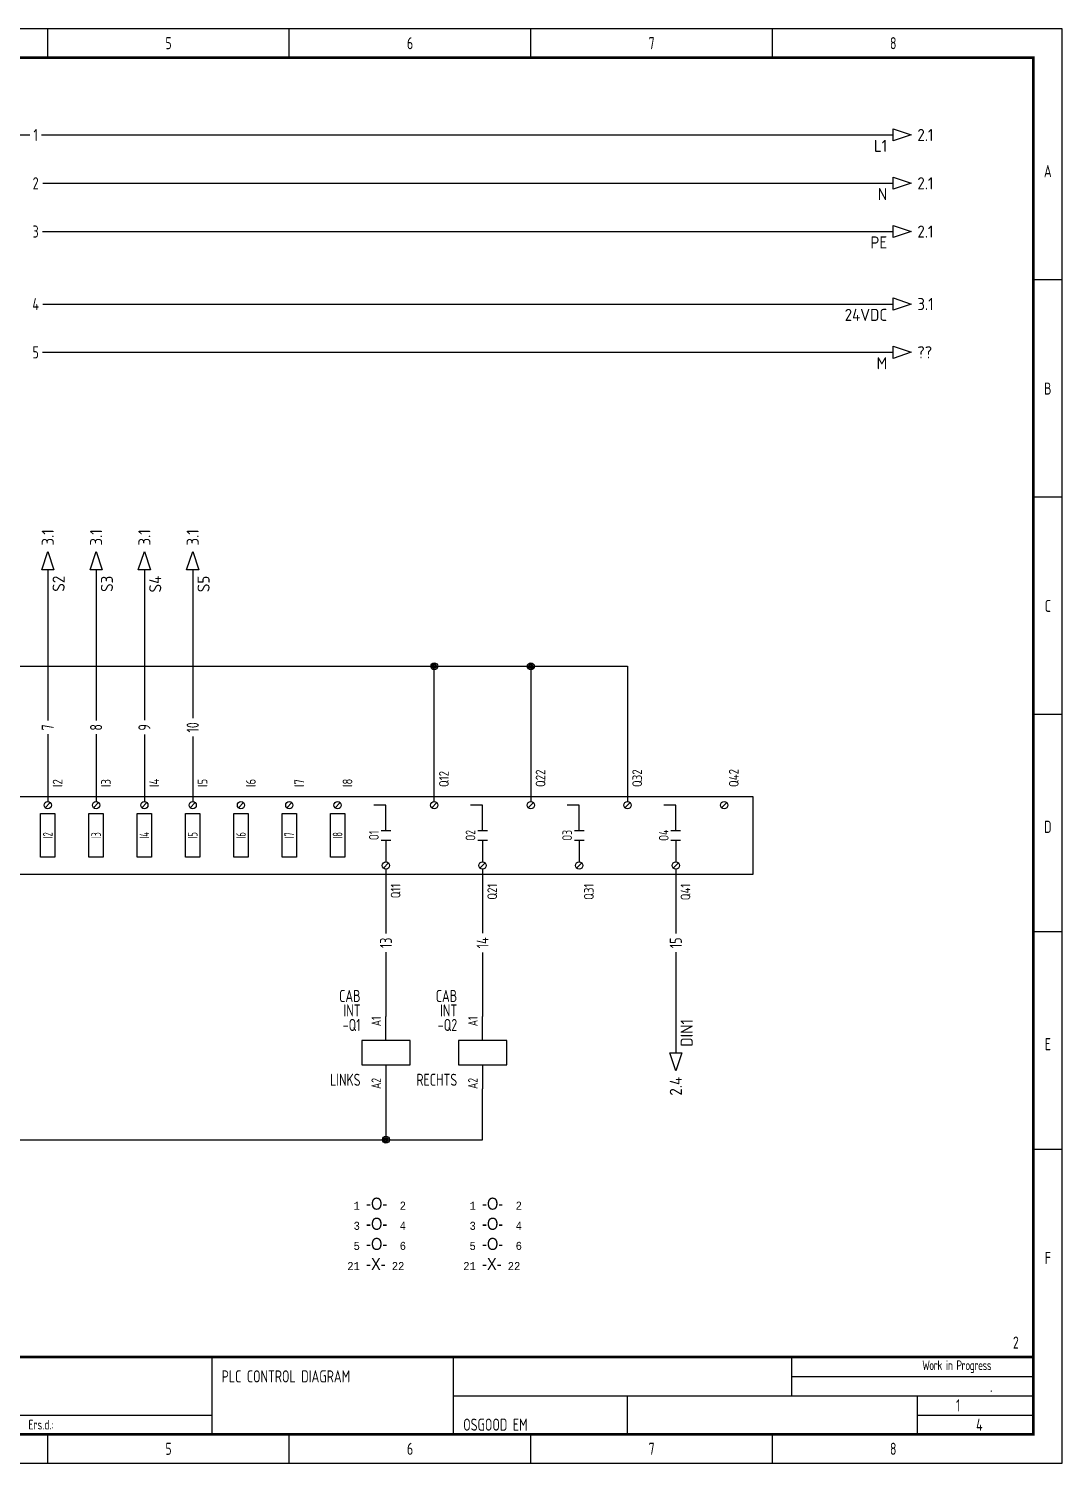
# Model space of a CAD drawing. Extents: x 0 to 420, y 0 to 297.
# Drawn here: x 206.1 to 420, y 0 to 297 of the extents above; entities that cross this region are included whole.
import ezdxf
from ezdxf.enums import TextEntityAlignment as Align

# ---------------------------------------------------------------- set-up
doc = ezdxf.new("R2010")
doc.units = 0
doc.layers.get('0').update_dxf_attribs({"linetype": 'CONTINUOUS'})
for name, color, linetype in [('BLACK_14', 8, 'CONTINUOUS'), ('BLACK_16', 8, 'CONTINUOUS'), ('BLUE_16', 5, 'CONTINUOUS'), ('DESC', 150, 'CONTINUOUS'), ('GREEN_14', 3, 'CONTINUOUS'), ('LOC', 8, 'CONTINUOUS'), ('MISC', 7, 'CONTINUOUS'), ('SYMS', 7, 'CONTINUOUS'), ('TAGS', 150, 'CONTINUOUS'), ('TERMS', 123, 'CONTINUOUS'), ('TITLEBLOCK', 253, 'CONTINUOUS'), ('WHT_12_THHN', 7, 'CONTINUOUS'), ('WIRENO', 72, 'CONTINUOUS'), ('XREF', 7, 'CONTINUOUS')]:
    doc.layers.add(name, color=color, linetype=linetype)
doc.styles.add('ISOCP', font='ISOCP.SHX', dxfattribs={"width": 0.8, "height": 2.5})
doc.styles.add('WD_IEC', font='ISOCP2.shx', dxfattribs={"width": 0.9, "height": 5})

# ---------------------------------------------------------------- blocks, each defined once
blk = doc.blocks.new('VMS1')
for p, q in [((0, 2.5), (0, 7.5)), ((0, -2.5), (0, -7.5))]:
    blk.add_line(p, q)
blk.add_lwpolyline([(-5, 2.5), (-5, -2.5), (5, -2.5), (5, 2.5)], close=True)
at = {"style": 'WD_IEC'}
for tag, p in [('INST', (-5.25, 10.5)), ('LOC', (-5.25, 7.5)), ('TAG1', (-5.25, 4.5)), ('DESC1', (-5.25, -6.85)), ('DESC2', (-5.25, -9.85)), ('DESC3', (-5.25, -12.85))]:
    blk.add_attdef(tag, text='', height=2.5, dxfattribs=at).set_placement(p, align=Align.RIGHT)
blk.add_attdef('TERM01', text='', height=2, rotation=90, dxfattribs=at).set_placement((-1, 7.5), align=Align.RIGHT)
at = {"style": 'WD_IEC', "flags": 1}
for tag, p, height in [('X2TERM01', (0, 7.5), 0.32), ('X4LINK', (-5, 0), 0.32), ('X1LINK', (5, 0), 0.32), ('ASSYCODE', (1, -4), 1), ('FAMILY', (1, -5.5), 1), ('X8TERM02', (0, -7.5), 0.32), ('CATDESC', (1, -7), 1)]:
    blk.add_attdef(tag, p, '', height=height, dxfattribs=at)
at = {"style": 'WD_IEC', "flags": 9}
for tag, p in [('MFG', (-6, 1)), ('CAT', (-6, -1.5))]:
    blk.add_attdef(tag, text='', height=1.5, dxfattribs=at).set_placement(p, align=Align.RIGHT)
at = {"style": 'WD_IEC'}
blk.add_attdef('TERM02', (-1, -7.5), '', height=2, rotation=90, dxfattribs=at)
at = {"lineweight": 9, "style": 'WD_IEC'}
for tag, p in [('NO', (-5.5, -16.5)), ('NC', (-5.5, -19.5))]:
    blk.add_attdef(tag, text='', height=2.5, dxfattribs=at).set_placement(p, align=Align.TOP_RIGHT)
for tag, p in [('XREFNO', (-4, -16.5)), ('XREFNC', (-4, -19.5))]:
    blk.add_attdef(tag, text='', height=2.5, dxfattribs=at).set_placement(p, align=Align.TOP_LEFT)
blk = doc.blocks.new('PLCIO_4C6C')
at = {"layer": 'SYMS'}
for p, q in [((-8, 8), (-8, -8)), ((176, 8), (-8, 8)), ((-0.53, 5.72), (0.53, 6.78)), ((19.47, 5.72), (20.53, 6.78)), ((29.47, 5.72), (30.53, 6.78)), ((39.47, 5.72), (40.53, 6.78)), ((49.47, 5.72), (50.53, 6.78)), ((59.47, 5.72), (60.53, 6.78)), ((69.47, 5.72), (70.53, 6.78)), ((79.47, 5.72), (80.53, 6.78)), ((89.47, 5.72), (90.53, 6.78)), ((100, 6.25), (97.5, 6.25)), ((100, 1), (100, 6.25)), ((109.47, 5.72), (110.53, 6.78)), ((120, 6.25), (117.5, 6.25)), ((120, 1), (120, 6.25)), ((129.47, 5.72), (130.53, 6.78)), ((140, 6.25), (137.5, 6.25)), ((140, 1), (140, 6.25)), ((149.47, 5.72), (150.53, 6.78)), ((160, 6.25), (157.5, 6.25)), ((160, 1), (160, 6.25)), ((169.47, 5.72), (170.53, 6.78)), ((176, -8), (176, 8)), ((18.5, -4.5), (18.5, 4.5)), ((18.5, 4.5), (21.5, 4.5)), ((21.5, 4.5), (21.5, -4.5)), ((28.5, -4.5), (28.5, 4.5)), ((28.5, 4.5), (31.5, 4.5)), ((31.5, 4.5), (31.5, -4.5)), ((38.5, -4.5), (38.5, 4.5)), ((38.5, 4.5), (41.5, 4.5)), ((41.5, 4.5), (41.5, -4.5)), ((48.5, -4.5), (48.5, 4.5)), ((48.5, 4.5), (51.5, 4.5)), ((51.5, 4.5), (51.5, -4.5)), ((58.5, -4.5), (58.5, 4.5)), ((58.5, 4.5), (61.5, 4.5)), ((61.5, 4.5), (61.5, -4.5)), ((68.5, -4.5), (68.5, 4.5)), ((68.5, 4.5), (71.5, 4.5)), ((71.5, 4.5), (71.5, -4.5)), ((78.5, -4.5), (78.5, 4.5)), ((78.5, 4.5), (81.5, 4.5)), ((81.5, 4.5), (81.5, -4.5)), ((88.5, -4.5), (88.5, 4.5)), ((88.5, 4.5), (91.5, 4.5)), ((91.5, 4.5), (91.5, -4.5)), ((99, 1), (101, 1)), ((119, 1), (121, 1)), ((139, 1), (141, 1)), ((159, 1), (161, 1)), ((99, -1), (101, -1)), ((100, -1), (100, -5.5)), ((119, -1), (121, -1)), ((120, -1), (120, -5.5)), ((139, -1), (141, -1)), ((140, -1), (140, -5.5)), ((159, -1), (161, -1)), ((160, -1), (160, -5.5)), ((9.47, -5.72), (10.53, -6.78)), ((21.5, -4.5), (18.5, -4.5)), ((31.5, -4.5), (28.5, -4.5)), ((41.5, -4.5), (38.5, -4.5)), ((51.5, -4.5), (48.5, -4.5)), ((61.5, -4.5), (58.5, -4.5)), ((71.5, -4.5), (68.5, -4.5)), ((81.5, -4.5), (78.5, -4.5)), ((91.5, -4.5), (88.5, -4.5)), ((100.53, -5.72), (99.47, -6.78)), ((120.53, -5.72), (119.47, -6.78)), ((140.53, -5.72), (139.47, -6.78)), ((160.53, -5.72), (159.47, -6.78)), ((-8, -8), (176, -8))]:
    blk.add_line(p, q, dxfattribs=at)
for centre in [(0, 6.25), (20, 6.25), (30, 6.25), (40, 6.25), (50, 6.25), (60, 6.25), (70, 6.25), (80, 6.25), (90, 6.25), (110, 6.25), (130, 6.25), (150, 6.25), (170, 6.25), (10, -6.25), (100, -6.25), (120, -6.25), (140, -6.25), (160, -6.25)]:
    blk.add_circle(centre, 0.75, dxfattribs=at)
at = {"layer": 'SYMS', "style": 'WD_IEC', "width": 0.9}
for tag, p in [('TERMDESC01', (1, 10)), ('TERMDESC03', (21.04, 10)), ('TERMDESC04', (31.04, 10)), ('TERMDESC05', (41.04, 10)), ('TERMDESC06', (51.04, 10)), ('TERMDESC07', (61.04, 10)), ('TERMDESC08', (71.04, 10)), ('TERMDESC09', (81.04, 10)), ('TERMDESC10', (91.04, 10)), ('TERMDESC12', (111, 10)), ('TERMDESC14', (131, 10)), ('TERMDESC16', (151, 10)), ('TERMDESC18', (171, 10)), ('TERM02', (12.75, -7)), ('TERM13', (123.25, -7)), ('TERM15', (143.25, -7)), ('TERM17', (163.25, -7)), ('TERM11', (103.25, -7))]:
    blk.add_attdef(tag, text='', height=2, rotation=90, dxfattribs=at).set_placement(p, align=Align.TOP_LEFT)
for tag, p in [('DESCA11', (98.5, 11)), ('DESCA13', (118.5, 11)), ('DESCB13', (121.5, 11)), ('DESCC13', (124.5, 11)), ('DESCD13', (127.5, 11)), ('DESCE13', (130.5, 11)), ('DESCA15', (138.5, 11)), ('DESCB15', (141.5, 11)), ('DESCC15', (144.5, 11)), ('DESCD15', (147.5, 11)), ('DESCE15', (150.5, 11)), ('DESCA17', (158.5, 11)), ('DESCB17', (161.5, 11)), ('DESCC17', (164.5, 11)), ('DESCD17', (167.5, 11)), ('DESCE17', (170.5, 11)), ('DESCB11', (101.5, 11)), ('DESCC11', (104.5, 11)), ('DESCD11', (107.5, 11)), ('DESCE11', (110.5, 11))]:
    blk.add_attdef(tag, p, '', height=2.5, rotation=90, dxfattribs=at)
at = {"layer": 'SYMS', "style": 'WD_IEC', "width": 0.9, "flags": 1}
for tag, p in [('X2TERM01', (0, 7)), ('X2TERM03', (20, 7)), ('X2TERM04', (30, 7)), ('X2TERM05', (40, 7)), ('X2TERM06', (50, 7)), ('X2TERM07', (60, 7)), ('X2TERM08', (70, 7)), ('X2TERM09', (80, 7)), ('X2TERM10', (90, 7)), ('X2TERM12', (110, 7)), ('X2TERM14', (130, 7)), ('X2TERM16', (150, 7)), ('X2TERM18', (170, 7)), ('X8TERM02', (10, -7)), ('X8TERM11', (100, -7)), ('X8TERM13', (120, -7)), ('X8TERM15', (140, -7)), ('X8TERM17', (160, -7))]:
    blk.add_attdef(tag, text='', height=0.32, rotation=90, dxfattribs=at).set_placement(p, align=Align.RIGHT)
at = {"layer": 'SYMS', "style": 'WD_IEC', "width": 0.9}
for tag, p in [('TERM01', (2, 7)), ('TERM03', (22.5, 7)), ('TERM04', (32.5, 7)), ('TERM05', (42.5, 7)), ('TERM06', (52.5, 7)), ('TERM07', (62.5, 7)), ('TERM08', (72.5, 7)), ('TERM09', (82.5, 7)), ('TERM10', (92.5, 7)), ('TERM12', (111.5, 7)), ('TERM14', (131.5, 7)), ('TERM16', (151.5, 7)), ('TERM18', (171.5, 7)), ('TERMDESC02', (10.92, -10)), ('TERMDESC11', (101, -10)), ('TERMDESC13', (121, -10)), ('TERMDESC15', (141, -10)), ('TERMDESC17', (161, -10))]:
    blk.add_attdef(tag, text='', height=2, rotation=90, dxfattribs=at).set_placement(p, align=Align.TOP_RIGHT)
at = {"layer": 'SYMS', "style": 'WD_IEC'}
for tag, width, p in [('LINE2', 0.9, (-11.5, 0)), ('DESC', 0.9, (-8.47, 0)), ('INST', 0.8, (-26.5, 0)), ('LOC', 0.8, (-23.5, 0)), ('MFG', 0.8, (-20.5, 0)), ('CAT', 0.8, (-17.5, 0)), ('LINE1', 0.9, (-14.5, 0)), ('TAG', 0.7, (-5.14, 0))]:
    blk.add_attdef(tag, text='', height=2.5, rotation=90, dxfattribs=dict(at, width=width)).set_placement(p, align=Align.CENTER)
for tag, width, p in [('TAGA04', 0.7, (30, 0)), ('TAGA11', 0.8, (97.5, 0)), ('TAGA13', 0.8, (117.5, 0)), ('TAGA15', 0.8, (137.5, 0)), ('TAGA17', 0.8, (157.5, 0)), ('TAGA03', 0.7, (20, 0)), ('TAGA05', 0.7, (40, 0)), ('TAGA06', 0.7, (50, 0)), ('TAGA07', 0.7, (60, 0)), ('TAGA08', 0.7, (70, 0)), ('TAGA09', 0.7, (80, 0)), ('TAGA10', 0.7, (90, 0))]:
    blk.add_attdef(tag, text='', height=2, rotation=90, dxfattribs=dict(at, width=width)).set_placement(p, align=Align.MIDDLE_CENTER)
at = {"layer": 'SYMS', "linetype": 'Continuous', "style": 'WD_IEC', "width": 0.9, "flags": 9}
blk.add_attdef('ASSYCODE', text='', height=0.32, rotation=90, dxfattribs=at).set_placement((-17.14, -3.68), align=Align.CENTER)
at = {"layer": 'SYMS', "style": 'WD_IEC', "width": 0.9}
for tag, p in [('DESCA03', (18.5, -18.5)), ('DESCB03', (21.5, -18.5)), ('DESCC03', (24.5, -18.5)), ('DESCD03', (27.5, -18.5)), ('DESCA04', (28.5, -18.5)), ('DESCE03', (30.5, -18.5)), ('DESCB04', (31.5, -18.5)), ('DESCC04', (34.5, -18.5)), ('DESCD04', (37.5, -18.5)), ('DESCA05', (38.5, -18.5)), ('DESCE04', (40.5, -18.5)), ('DESCB05', (41.5, -18.5)), ('DESCC05', (44.5, -18.5)), ('DESCD05', (47.5, -18.5)), ('DESCA06', (48.5, -18.5)), ('DESCE05', (50.5, -18.5)), ('DESCB06', (51.5, -18.5)), ('DESCC06', (54.5, -18.5)), ('DESCD06', (57.5, -18.5)), ('DESCA07', (58.5, -18.5)), ('DESCE06', (60.5, -18.5)), ('DESCB07', (61.5, -18.5)), ('DESCC07', (64.5, -18.5)), ('DESCD07', (67.5, -18.5)), ('DESCA08', (68.5, -18.5)), ('DESCE07', (70.5, -18.5)), ('DESCB08', (71.5, -18.5)), ('DESCC08', (74.5, -18.5)), ('DESCD08', (77.5, -18.5)), ('DESCA09', (78.5, -18.5)), ('DESCE08', (80.5, -18.5)), ('DESCB09', (81.5, -18.5)), ('DESCC09', (84.5, -18.5)), ('DESCD09', (87.5, -18.5)), ('DESCA10', (88.5, -18.5)), ('DESCE09', (90.5, -18.5)), ('DESCB10', (91.5, -18.5)), ('DESCC10', (94.5, -18.5)), ('DESCD10', (97.5, -18.5)), ('DESCE10', (100.5, -18.5))]:
    blk.add_attdef(tag, text='', height=2.5, rotation=90, dxfattribs=at).set_placement(p, align=Align.RIGHT)
blk = doc.blocks.new('WDDOT')
for radius in [0.72, 0.449, 0.223]:
    blk.add_circle((0, 0), radius)
blk = doc.blocks.new('HA1S2')
blk.add_lwpolyline([(0, 3.75), (1.25, 0), (-1.25, 0)], close=True)
at = {"style": 'WD_IEC'}
blk.add_attdef('XREF', text='', height=2.5, rotation=90, dxfattribs=at).set_placement((0, 5), align=Align.MIDDLE_LEFT)
at = {"style": 'WD_IEC', "flags": 1}
blk.add_attdef('SIGCODE', text='', height=1, dxfattribs=at).set_placement((-2.5, 1.8), align=Align.RIGHT)
blk.add_attdef('X8TERM01', (0, 0), '', height=0.32, dxfattribs=at)
at = {"style": 'WD_IEC', "flags": 8}
blk.add_attdef('WIRENO', text='', height=2.5, rotation=90, dxfattribs=at).set_placement((-1, -1.25), align=Align.RIGHT)
at = {"style": 'WD_IEC'}
blk.add_attdef('DESC1', text='', height=2.5, rotation=90, dxfattribs=at).set_placement((1, -1.25), align=Align.TOP_RIGHT)
blk = doc.blocks.new('HA1S4')
blk.add_lwpolyline([(0, -3.75), (-1.25, 0), (1.25, 0)], close=True)
at = {"style": 'WD_IEC', "flags": 8}
blk.add_attdef('WIRENO', (-1, 1.25), '', height=2.5, rotation=90, dxfattribs=at)
at = {"style": 'WD_IEC'}
blk.add_attdef('DESC1', text='', height=2.5, rotation=90, dxfattribs=at).set_placement((1, 1.25), align=Align.TOP_LEFT)
at = {"style": 'WD_IEC', "flags": 1}
blk.add_attdef('X2TERM01', (0, 0), '', height=0.32, dxfattribs=at)
blk.add_attdef('SIGCODE', text='', height=1, dxfattribs=at).set_placement((-2.5, -3.2), align=Align.RIGHT)
at = {"style": 'WD_IEC'}
blk.add_attdef('XREF', text='', height=2.5, rotation=90, dxfattribs=at).set_placement((0, -5), align=Align.MIDDLE_RIGHT)
blk = doc.blocks.new('HA1S1')
blk.add_lwpolyline([(0, 1.25), (3.75, 0), (0, -1.25)], close=True)
at = {"style": 'WD_IEC'}
for tag, height, flags, p in [('WIRENO', 2.5, 8, (-1.25, 1)), ('SIGCODE', 1, 1, (5, 1.8))]:
    blk.add_attdef(tag, text='', height=height, dxfattribs=dict(at, flags=flags)).set_placement(p, align=Align.RIGHT)
at = {"style": 'WD_IEC', "flags": 1}
blk.add_attdef('X4TERM01', (0, 0), '', height=0.32, dxfattribs=at)
at = {"style": 'WD_IEC'}
blk.add_attdef('XREF', text='', height=2.5, dxfattribs=at).set_placement((5, 0), align=Align.MIDDLE_LEFT)
blk.add_attdef('DESC1', text='', height=2.5, dxfattribs=at).set_placement((-1.25, -1), align=Align.TOP_RIGHT)
blk = doc.blocks.new('TITLE_A3')
at = {"layer": 'TITLEBLOCK', "linetype": 'Continuous'}
for p, q in [((420, 297), (0, 297)), ((210, 291), (210, 297)), ((260, 291), (260, 297)), ((310, 291), (310, 297)), ((360, 291), (360, 297)), ((420, 0), (420, 297)), ((0, 0), (420, 0))]:
    blk.add_line(p, q, dxfattribs=at)
at = {"layer": 'TITLEBLOCK'}
for p, q in [((420, 245), (414, 245)), ((420, 200), (414, 200)), ((420, 155), (414, 155)), ((420, 110), (414, 110)), ((420, 65), (414, 65)), ((244, 6), (244, 22)), ((294, 6), (294, 22)), ((364, 14), (364, 22)), ((364, 18), (414, 18)), ((294, 14), (414, 14)), ((330, 6), (330, 14)), ((390, 6), (390, 14)), ((82, 10), (244, 10)), ((390, 10), (414, 10)), ((210, 0), (210, 6)), ((260, 0), (260, 6)), ((310, 0), (310, 6)), ((360, 0), (360, 6))]:
    blk.add_line(p, q, dxfattribs=at)
at = {"layer": 'TITLEBLOCK', "const_width": 0.5}
blk.add_lwpolyline([(414, 291), (6, 291), (6, 6), (414, 6)], close=True, dxfattribs=at)
blk.add_lwpolyline([(6, 22), (414, 22)], dxfattribs=at)
blk.add_lwpolyline([(6, 22), (414, 22)], dxfattribs=at)
blk.add_lwpolyline([(6, 22), (414, 22)], dxfattribs=at)
blk.add_lwpolyline([(6, 22), (414, 22)], dxfattribs=at)
at = {"color": 1, "style": 'ISOCP', "oblique": 0.0175, "width": 0.8}
for s, p in [('5', (235, 294)), ('6', (285, 294)), ('7', (335, 294)), ('8', (385, 294)), ('A', (417, 267.5)), ('B', (417, 222.5)), ('C', (417, 177.5)), ('D', (417, 131.77)), ('E', (417, 86.77)), ('F', (417, 42.5)), ('5', (235, 3)), ('6', (285, 3)), ('7', (335, 3)), ('8', (385, 3))]:
    blk.add_text(s, height=2.5, dxfattribs=at).set_placement(p, align=Align.MIDDLE_CENTER)
at = {"color": 4, "attachment_point": 4, "style": 'WD_IEC'}
for s, insert, char_height in [('{\\W0.8;\\T0.9;Work in Progress}', (391, 20), 2), ('.', (405, 16), 2.5)]:
    blk.add_mtext(s, dxfattribs=dict(at, insert=insert, char_height=char_height))
at = {"color": 1, "style": 'ISOCP', "oblique": 0.0175, "width": 0.8}
for tag, height, p in [('AE_PREV', 2.5, (9, 25)), ('AE_DATE', 2.5, (96, 20)), ('AE_INS', 2, (365, 20)), ('AE_TITLE1', 3.5, (126, 18.5)), ('AE_DESCR1', 2.5, (246, 18)), ('AE_DRAWN', 2.5, (96, 16)), ('AE_TITLE2', 3.5, (126, 13.5)), ('AE_DESCR2', 2.5, (246, 14)), ('AE_TITLE3', 2.5, (296, 16)), ('AE_LOC', 2, (365, 16)), ('AE_CHECKED', 2.5, (96, 12)), ('AE_SHEET', 2.5, (398, 12)), ('AE_NORM', 2.5, (96, 8)), ('AE_DESCR3', 2.5, (246, 10)), ('AE_PROJECT', 2.5, (296, 8)), ('AE_DRAWNO', 2.5, (332, 8))]:
    blk.add_attdef(tag, text='', height=height, dxfattribs=at).set_placement(p, align=Align.MIDDLE_LEFT)
for tag, p in [('AE_NEXT', (411, 25)), ('AE_SHEETMAX', (403.5, 8))]:
    blk.add_attdef(tag, text='', height=2.5, dxfattribs=at).set_placement(p, align=Align.MIDDLE_RIGHT)
at = {"style": 'ISOCP', "width": 0.8, "flags": 9}
blk.add_attdef('WD_TB', (0, 0), '', height=2.5, dxfattribs=at)
at = {"layer": 'TITLEBLOCK', "style": 'ISOCP', "oblique": 0.0175, "width": 0.8}
blk.add_text('Ers.d.:', height=2, dxfattribs=at).set_placement((206, 8), align=Align.MIDDLE_LEFT)
at = {"layer": 'TITLEBLOCK', "style": 'ISOCP', "width": 0.8, "flags": 2}
for tag, p in [('DATE', (83, 20)), ('PROJECTDESC', (296, 20)), ('DRAWN', (83, 16)), ('REVISION', (391, 16)), ('CHECKED', (83, 12)), ('PROJECT', (296, 12)), ('DRAWINGNO', (332, 12)), ('PAGE', (391, 12)), ('NORM', (83, 8))]:
    blk.add_attdef(tag, text='', height=2.5, dxfattribs=at).set_placement(p, align=Align.MIDDLE_LEFT)
blk.add_attdef('PAGES', text='', height=2.5, dxfattribs=at).set_placement((412.5, 8), align=Align.MIDDLE_RIGHT)
blk = doc.blocks.new('WD_WNH1')
at = {"style": 'WD_IEC', "width": 0.8}
blk.add_attdef('WIRENO', text='', height=2.5, dxfattribs=at).set_placement((0, 0), align=Align.MIDDLE_CENTER)
at = {"style": 'WD_IEC'}
for tag, p in [('X4_TINY_DOT_DONT_REMOVE', (-1, 0)), ('X1_TINY_DOT_DONT_REMOVE', (1, 0))]:
    blk.add_attdef(tag, p, '', height=0.002, dxfattribs=at)
at = {"style": 'WD_IEC', "flags": 1}
for tag, p in [('X4TERM01', (-1, 0)), ('X1TERM01', (1, 0))]:
    blk.add_attdef(tag, p, '', height=0.2, dxfattribs=at)
for tag, p in [('W04USER', (0, 0.375)), ('W05USER', (0, 0.25)), ('W03USER', (0, 0.5)), ('W06USER', (0, 0.125)), ('W07USER', (0, 0)), ('W02USER', (0, 0.625)), ('W01USER', (0, 0.75)), ('W08USER', (0, -0.125)), ('W09USER', (0, -0.25)), ('W10USER', (0, -0.375))]:
    blk.add_attdef(tag, text='', height=0.08, dxfattribs=at).set_placement(p, align=Align.CENTER)
blk = doc.blocks.new('WD_WNV1')
at = {"style": 'WD_IEC', "width": 0.8}
blk.add_attdef('WIRENO', text='', height=2.5, rotation=90, dxfattribs=at).set_placement((0, 0), align=Align.MIDDLE_CENTER)
at = {"style": 'WD_IEC', "flags": 1}
for tag, p in [('W04USER', (0, 0.375)), ('W05USER', (0, 0.25)), ('W03USER', (0, 0.5)), ('W06USER', (0, 0.125)), ('W07USER', (0, 0)), ('W02USER', (0, 0.625)), ('W01USER', (0, 0.75)), ('W08USER', (0, -0.125)), ('W09USER', (0, -0.25)), ('W10USER', (0, -0.375))]:
    blk.add_attdef(tag, text='', height=0.08, dxfattribs=at).set_placement(p, align=Align.CENTER)
at = {"style": 'WD_IEC'}
for tag, p in [('X2_TINY_DOT_DONT_REMOVE', (0, 1)), ('X8_TINY_DOT_DONT_REMOVE', (0, -1))]:
    blk.add_attdef(tag, p, '', height=0.002, dxfattribs=at)
at = {"style": 'WD_IEC', "flags": 1}
for tag, p in [('X2TERM01', (0, 1)), ('X8TERM01', (0, -1))]:
    blk.add_attdef(tag, p, '', height=0.2, dxfattribs=at)

msp = doc.modelspace()

# ---------------------------------------------------------------- linework, layer by layer
at = {"layer": 'BLACK_14'}
for p, q in [((180, 165), (290, 165)), ((290, 137), (290, 165)), ((290, 165), (310, 165)), ((310, 165), (310, 137)), ((310, 165), (330, 165)), ((330, 165), (330, 160)), ((330, 160), (330, 148.5)), ((330, 148.5), (330, 137)), ((280, 123), (280, 109.69)), ((300, 123), (300, 109.75)), ((280, 105.81), (280, 92.5)), ((300, 105.75), (300, 92.5))]:
    msp.add_line(p, q, dxfattribs=at)
at = {"layer": 'BLACK_16'}
for p, q in [((209, 240), (385, 240)), ((340, 123), (340, 109.69)), ((340, 105.81), (340, 85))]:
    msp.add_line(p, q, dxfattribs=at)
at = {"layer": 'BLUE_16'}
for p, q in [((208.94, 230), (385, 230)), ((210, 185), (210, 153.76)), ((220, 185), (220, 153.76)), ((230, 185), (230, 153.87)), ((240, 185), (240, 154.27)), ((210, 150.96), (210, 137)), ((220, 150.96), (220, 137)), ((230, 150.86), (230, 137)), ((240, 150.46), (240, 137)), ((280, 77.5), (280, 67)), ((300, 67), (300, 77.5)), ((148, 67), (300, 67))]:
    msp.add_line(p, q, dxfattribs=at)
at = {"layer": 'GREEN_14'}
for p, q in [((30, 275), (206.3, 275)), ((208.7, 275), (385, 275)), ((208.94, 255), (385, 255))]:
    msp.add_line(p, q, dxfattribs=at)
at = {"layer": 'WHT_12_THHN'}
msp.add_line((208.99, 265), (385, 265), dxfattribs=at)

# ---------------------------------------------------------------- block references
at = {"layer": 'SYMS'}
ref = msp.add_blockref('HA1S1', (385, 275), dxfattribs=at)
ref.add_attrib('XREF', '2.1', dxfattribs={"layer": 'XREF', "height": 2.5, "style": 'WD_IEC'}).set_placement((390, 275), align=Align.MIDDLE_LEFT)
ref.add_attrib('DESC1', 'L1', dxfattribs={"layer": 'DESC', "height": 2.5, "style": 'WD_IEC'}).set_placement((383.75, 274), align=Align.TOP_RIGHT)
ref = msp.add_blockref('HA1S1', (385, 265), dxfattribs=at)
ref.add_attrib('XREF', '2.1', dxfattribs={"layer": 'XREF', "height": 2.5, "style": 'WD_IEC'}).set_placement((390, 265), align=Align.MIDDLE_LEFT)
ref.add_attrib('DESC1', 'N', dxfattribs={"layer": 'DESC', "height": 2.5, "style": 'WD_IEC'}).set_placement((383.75, 264), align=Align.TOP_RIGHT)
ref = msp.add_blockref('HA1S1', (385, 255), dxfattribs=at)
ref.add_attrib('XREF', '2.1', dxfattribs={"layer": 'XREF', "height": 2.5, "style": 'WD_IEC'}).set_placement((390, 255), align=Align.MIDDLE_LEFT)
ref.add_attrib('DESC1', 'PE', dxfattribs={"layer": 'DESC', "height": 2.5, "style": 'WD_IEC'}).set_placement((383.75, 254), align=Align.TOP_RIGHT)
ref = msp.add_blockref('HA1S1', (385, 240), dxfattribs=at)
ref.add_attrib('XREF', '3.1', dxfattribs={"layer": 'XREF', "height": 2.5, "style": 'WD_IEC'}).set_placement((390, 240), align=Align.MIDDLE_LEFT)
ref.add_attrib('DESC1', '24VDC', dxfattribs={"layer": 'DESC', "height": 2.5, "style": 'WD_IEC'}).set_placement((383.75, 239), align=Align.TOP_RIGHT)
ref = msp.add_blockref('HA1S1', (385, 230), dxfattribs=at)
ref.add_attrib('XREF', '??', dxfattribs={"layer": 'XREF', "height": 2.5, "style": 'WD_IEC'}).set_placement((390, 230), align=Align.MIDDLE_LEFT)
ref.add_attrib('DESC1', 'M', dxfattribs={"layer": 'DESC', "height": 2.5, "style": 'WD_IEC'}).set_placement((383.75, 229), align=Align.TOP_RIGHT)
ref = msp.add_blockref('HA1S2', (210, 185), dxfattribs=at)
ref.add_attrib('XREF', '3.1', dxfattribs={"layer": 'XREF', "height": 2.5, "rotation": 90, "style": 'WD_IEC'}).set_placement((210, 190), align=Align.MIDDLE_LEFT)
ref.add_attrib('DESC1', 'S2', dxfattribs={"layer": 'DESC', "height": 2.5, "rotation": 90, "style": 'WD_IEC'}).set_placement((211, 183.75), align=Align.TOP_RIGHT)
ref = msp.add_blockref('HA1S2', (220, 185), dxfattribs=at)
ref.add_attrib('XREF', '3.1', dxfattribs={"layer": 'XREF', "height": 2.5, "rotation": 90, "style": 'WD_IEC'}).set_placement((220, 190), align=Align.MIDDLE_LEFT)
ref.add_attrib('DESC1', 'S3', dxfattribs={"layer": 'DESC', "height": 2.5, "rotation": 90, "style": 'WD_IEC'}).set_placement((221, 183.75), align=Align.TOP_RIGHT)
ref = msp.add_blockref('HA1S2', (230, 185), dxfattribs=at)
ref.add_attrib('XREF', '3.1', dxfattribs={"layer": 'XREF', "height": 2.5, "rotation": 90, "style": 'WD_IEC'}).set_placement((230, 190), align=Align.MIDDLE_LEFT)
ref.add_attrib('DESC1', 'S4', dxfattribs={"layer": 'DESC', "height": 2.5, "rotation": 90, "style": 'WD_IEC'}).set_placement((231, 183.75), align=Align.TOP_RIGHT)
ref = msp.add_blockref('HA1S2', (240, 185), dxfattribs=at)
ref.add_attrib('XREF', '3.1', dxfattribs={"layer": 'XREF', "height": 2.5, "rotation": 90, "style": 'WD_IEC'}).set_placement((240, 190), align=Align.MIDDLE_LEFT)
ref.add_attrib('DESC1', 'S5', dxfattribs={"layer": 'DESC', "height": 2.5, "rotation": 90, "style": 'WD_IEC'}).set_placement((241, 183.75), align=Align.TOP_RIGHT)
for p in [(290, 165), (310, 165), (280, 67)]:
    msp.add_blockref('WDDOT', p, dxfattribs=at)
ref = msp.add_blockref('PLCIO_4C6C', (180, 130), dxfattribs=at)
ref.add_attrib('TERM01', 'L+', dxfattribs={"layer": 'TERMS', "height": 2, "rotation": 90, "style": 'WD_IEC', "width": 0.9}).set_placement((182, 137), align=Align.TOP_RIGHT)
ref.add_attrib('TAG', '-PLC2', dxfattribs={"layer": 'TAGS', "height": 2.5, "rotation": 90, "style": 'WD_IEC', "width": 0.7}).set_placement((174.86, 130), align=Align.CENTER)
ref.add_attrib('DESC', '12/24RCo LOGIC MODULE', dxfattribs={"layer": 'DESC', "height": 2.5, "rotation": 90, "style": 'WD_IEC', "width": 0.9}).set_placement((171.53, 130), align=Align.CENTER)
ref.add_attrib('CAT', '6ED1-052-1MD00-0BA6', dxfattribs={"layer": 'MISC', "height": 2.5, "rotation": 90, "style": 'WD_IEC', "width": 0.8}).set_placement((162.5, 130), align=Align.CENTER)
ref.add_attrib('LOC', 'INT', dxfattribs={"layer": 'LOC', "height": 2.5, "rotation": 90, "style": 'WD_IEC', "width": 0.8}).set_placement((156.5, 130), align=Align.CENTER)
ref.add_attrib('INST', 'CAB', dxfattribs={"layer": 'LOC', "height": 2.5, "rotation": 90, "style": 'WD_IEC', "width": 0.8}).set_placement((153.5, 130), align=Align.CENTER)
ref.add_attrib('MFG', 'SIEMENS', dxfattribs={"layer": 'MISC', "height": 2.5, "rotation": 90, "style": 'WD_IEC', "width": 0.8}).set_placement((159.5, 130), align=Align.CENTER)
ref.add_attrib('LINE1', 'MODULE ', dxfattribs={"layer": 'MISC', "height": 2.5, "rotation": 90, "style": 'WD_IEC', "width": 0.9}).set_placement((165.5, 130), align=Align.CENTER)
ref.add_attrib('TERMDESC01', 'L+', dxfattribs={"layer": 'TERMS', "height": 2, "rotation": 90, "style": 'WD_IEC', "width": 0.9}).set_placement((181, 140), align=Align.TOP_LEFT)
ref.add_attrib('TERM02', 'M', dxfattribs={"layer": 'TERMS', "height": 2, "rotation": 90, "style": 'WD_IEC', "width": 0.9}).set_placement((192.75, 123), align=Align.TOP_LEFT)
ref.add_attrib('TERMDESC02', 'M', dxfattribs={"layer": 'TERMS', "height": 2, "rotation": 90, "style": 'WD_IEC', "width": 0.9}).set_placement((190.92, 120), align=Align.TOP_RIGHT)
ref.add_attrib('TAGA03', 'I1', dxfattribs={"layer": 'TAGS', "height": 2, "rotation": 90, "style": 'WD_IEC', "width": 0.7}).set_placement((200, 130), align=Align.MIDDLE_CENTER)
ref.add_attrib('TERMDESC03', 'I1', dxfattribs={"layer": 'TERMS', "height": 2, "rotation": 90, "style": 'WD_IEC', "width": 0.9}).set_placement((201.04, 140), align=Align.TOP_LEFT)
ref.add_attrib('TAGA04', 'I2', dxfattribs={"layer": 'TAGS', "height": 2, "rotation": 90, "style": 'WD_IEC', "width": 0.7}).set_placement((210, 130), align=Align.MIDDLE_CENTER)
ref.add_attrib('TERMDESC04', 'I2', dxfattribs={"layer": 'TERMS', "height": 2, "rotation": 90, "style": 'WD_IEC', "width": 0.9}).set_placement((211.04, 140), align=Align.TOP_LEFT)
ref.add_attrib('TAGA05', 'I3', dxfattribs={"layer": 'TAGS', "height": 2, "rotation": 90, "style": 'WD_IEC', "width": 0.7}).set_placement((220, 130), align=Align.MIDDLE_CENTER)
ref.add_attrib('TERMDESC05', 'I3', dxfattribs={"layer": 'TERMS', "height": 2, "rotation": 90, "style": 'WD_IEC', "width": 0.9}).set_placement((221.04, 140), align=Align.TOP_LEFT)
ref.add_attrib('TAGA06', 'I4', dxfattribs={"layer": 'TAGS', "height": 2, "rotation": 90, "style": 'WD_IEC', "width": 0.7}).set_placement((230, 130), align=Align.MIDDLE_CENTER)
ref.add_attrib('TERMDESC06', 'I4', dxfattribs={"layer": 'TERMS', "height": 2, "rotation": 90, "style": 'WD_IEC', "width": 0.9}).set_placement((231.04, 140), align=Align.TOP_LEFT)
ref.add_attrib('TAGA07', 'I5', dxfattribs={"layer": 'TAGS', "height": 2, "rotation": 90, "style": 'WD_IEC', "width": 0.7}).set_placement((240, 130), align=Align.MIDDLE_CENTER)
ref.add_attrib('TERMDESC07', 'I5', dxfattribs={"layer": 'TERMS', "height": 2, "rotation": 90, "style": 'WD_IEC', "width": 0.9}).set_placement((241.04, 140), align=Align.TOP_LEFT)
ref.add_attrib('TAGA08', 'I6', dxfattribs={"layer": 'TAGS', "height": 2, "rotation": 90, "style": 'WD_IEC', "width": 0.7}).set_placement((250, 130), align=Align.MIDDLE_CENTER)
ref.add_attrib('TERMDESC08', 'I6', dxfattribs={"layer": 'TERMS', "height": 2, "rotation": 90, "style": 'WD_IEC', "width": 0.9}).set_placement((251.04, 140), align=Align.TOP_LEFT)
ref.add_attrib('TAGA09', 'I7', dxfattribs={"layer": 'TAGS', "height": 2, "rotation": 90, "style": 'WD_IEC', "width": 0.7}).set_placement((260, 130), align=Align.MIDDLE_CENTER)
ref.add_attrib('TERMDESC09', 'I7', dxfattribs={"layer": 'TERMS', "height": 2, "rotation": 90, "style": 'WD_IEC', "width": 0.9}).set_placement((261.04, 140), align=Align.TOP_LEFT)
ref.add_attrib('TAGA10', 'I8', dxfattribs={"layer": 'TAGS', "height": 2, "rotation": 90, "style": 'WD_IEC', "width": 0.7}).set_placement((270, 130), align=Align.MIDDLE_CENTER)
ref.add_attrib('TERMDESC10', 'I8', dxfattribs={"layer": 'TERMS', "height": 2, "rotation": 90, "style": 'WD_IEC', "width": 0.9}).set_placement((271.04, 140), align=Align.TOP_LEFT)
ref.add_attrib('TAGA11', 'O1', dxfattribs={"layer": 'TAGS', "height": 2, "rotation": 90, "style": 'WD_IEC', "width": 0.8}).set_placement((277.5, 130), align=Align.MIDDLE_CENTER)
ref.add_attrib('TERMDESC11', 'Q11', dxfattribs={"layer": 'TERMS', "height": 2, "rotation": 90, "style": 'WD_IEC', "width": 0.9}).set_placement((281, 120), align=Align.TOP_RIGHT)
ref.add_attrib('TERMDESC12', 'Q12', dxfattribs={"layer": 'TERMS', "height": 2, "rotation": 90, "style": 'WD_IEC', "width": 0.9}).set_placement((291, 140), align=Align.TOP_LEFT)
ref.add_attrib('TAGA13', 'O2', dxfattribs={"layer": 'TAGS', "height": 2, "rotation": 90, "style": 'WD_IEC', "width": 0.8}).set_placement((297.5, 130), align=Align.MIDDLE_CENTER)
ref.add_attrib('TERMDESC13', 'Q21', dxfattribs={"layer": 'TERMS', "height": 2, "rotation": 90, "style": 'WD_IEC', "width": 0.9}).set_placement((301, 120), align=Align.TOP_RIGHT)
ref.add_attrib('TERMDESC14', 'Q22', dxfattribs={"layer": 'TERMS', "height": 2, "rotation": 90, "style": 'WD_IEC', "width": 0.9}).set_placement((311, 140), align=Align.TOP_LEFT)
ref.add_attrib('TAGA15', 'O3', dxfattribs={"layer": 'TAGS', "height": 2, "rotation": 90, "style": 'WD_IEC', "width": 0.8}).set_placement((317.5, 130), align=Align.MIDDLE_CENTER)
ref.add_attrib('TERMDESC15', 'Q31', dxfattribs={"layer": 'TERMS', "height": 2, "rotation": 90, "style": 'WD_IEC', "width": 0.9}).set_placement((321, 120), align=Align.TOP_RIGHT)
ref.add_attrib('TERMDESC16', 'Q32', dxfattribs={"layer": 'TERMS', "height": 2, "rotation": 90, "style": 'WD_IEC', "width": 0.9}).set_placement((331, 140), align=Align.TOP_LEFT)
ref.add_attrib('TAGA17', 'O4', dxfattribs={"layer": 'TAGS', "height": 2, "rotation": 90, "style": 'WD_IEC', "width": 0.8}).set_placement((337.5, 130), align=Align.MIDDLE_CENTER)
ref.add_attrib('TERMDESC17', 'Q41', dxfattribs={"layer": 'TERMS', "height": 2, "rotation": 90, "style": 'WD_IEC', "width": 0.9}).set_placement((341, 120), align=Align.TOP_RIGHT)
ref.add_attrib('TERMDESC18', 'Q42', dxfattribs={"layer": 'TERMS', "height": 2, "rotation": 90, "style": 'WD_IEC', "width": 0.9}).set_placement((351, 140), align=Align.TOP_LEFT)
ref = msp.add_blockref('VMS1', (280, 85), dxfattribs=at)
ref.add_attrib('TERM02', 'A2', (279, 77.5), dxfattribs={"layer": 'TERMS', "height": 2, "rotation": 90, "style": 'WD_IEC', "width": 0.8})
ref.add_attrib('TERM01', 'A1', dxfattribs={"layer": 'TERMS', "height": 2, "rotation": 90, "style": 'WD_IEC', "width": 0.8}).set_placement((279, 92.5), align=Align.RIGHT)
ref.add_attrib('DESC1', 'LINKS', dxfattribs={"layer": 'DESC', "height": 2.5, "style": 'WD_IEC', "width": 0.8}).set_placement((274.75, 78.15), align=Align.RIGHT)
ref.add_attrib('LOC', 'INT', dxfattribs={"layer": 'LOC', "height": 2.5, "style": 'WD_IEC', "width": 0.8}).set_placement((274.75, 92.5), align=Align.RIGHT)
ref.add_attrib('INST', 'CAB', dxfattribs={"layer": 'LOC', "height": 2.5, "style": 'WD_IEC', "width": 0.8}).set_placement((274.75, 95.5), align=Align.RIGHT)
ref.add_attrib('TAG1', '-Q1', dxfattribs={"layer": 'TAGS', "height": 2.5, "style": 'WD_IEC', "width": 0.8}).set_placement((274.75, 89.5), align=Align.RIGHT)
ref = msp.add_blockref('VMS1', (300, 85), dxfattribs=at)
ref.add_attrib('TERM02', 'A2', (299, 77.5), dxfattribs={"layer": 'TERMS', "height": 2, "rotation": 90, "style": 'WD_IEC', "width": 0.8})
ref.add_attrib('TERM01', 'A1', dxfattribs={"layer": 'TERMS', "height": 2, "rotation": 90, "style": 'WD_IEC', "width": 0.8}).set_placement((299, 92.5), align=Align.RIGHT)
ref.add_attrib('DESC1', 'RECHTS', dxfattribs={"layer": 'DESC', "height": 2.5, "style": 'WD_IEC', "width": 0.8}).set_placement((294.75, 78.15), align=Align.RIGHT)
ref.add_attrib('LOC', 'INT', dxfattribs={"layer": 'LOC', "height": 2.5, "style": 'WD_IEC', "width": 0.8}).set_placement((294.75, 92.5), align=Align.RIGHT)
ref.add_attrib('INST', 'CAB', dxfattribs={"layer": 'LOC', "height": 2.5, "style": 'WD_IEC', "width": 0.8}).set_placement((294.75, 95.5), align=Align.RIGHT)
ref.add_attrib('TAG1', '-Q2', dxfattribs={"layer": 'TAGS', "height": 2.5, "style": 'WD_IEC', "width": 0.8}).set_placement((294.75, 89.5), align=Align.RIGHT)
ref = msp.add_blockref('HA1S4', (340, 85), dxfattribs=at)
ref.add_attrib('XREF', '2.4', dxfattribs={"layer": 'XREF', "height": 2.5, "rotation": 90, "style": 'WD_IEC'}).set_placement((340, 80), align=Align.MIDDLE_RIGHT)
ref.add_attrib('DESC1', 'DIN1', dxfattribs={"layer": 'DESC', "height": 2.5, "rotation": 90, "style": 'WD_IEC'}).set_placement((341, 86.25), align=Align.TOP_LEFT)
at = {"layer": 'TITLEBLOCK', "color": 253}
ref = msp.add_blockref('TITLE_A3', (0, 0), dxfattribs=at)
ref.add_attrib('AE_SHEETMAX', '4', dxfattribs={"layer": '0', "color": 1, "height": 2.5, "style": 'ISOCP', "oblique": 0.0175, "width": 0.8}).set_placement((403.5, 8), align=Align.MIDDLE_RIGHT)
ref.add_attrib('AE_DESCR1', 'PLC CONTROL DIAGRAM', dxfattribs={"layer": '0', "color": 1, "height": 2.5, "style": 'ISOCP', "oblique": 0.0175, "width": 0.8}).set_placement((246, 18), align=Align.MIDDLE_LEFT)
ref.add_attrib('AE_SHEET', '1', dxfattribs={"layer": '0', "color": 1, "height": 2.5, "style": 'ISOCP', "oblique": 0.0175, "width": 0.8}).set_placement((398, 12), align=Align.MIDDLE_LEFT)
ref.add_attrib('AE_NEXT', '2', dxfattribs={"layer": '0', "color": 1, "height": 2.5, "style": 'ISOCP', "oblique": 0.0175, "width": 0.8}).set_placement((411, 25), align=Align.MIDDLE_RIGHT)
ref.add_attrib('AE_PROJECT', 'OSGOOD EM', dxfattribs={"layer": '0', "color": 1, "height": 2.5, "style": 'ISOCP', "oblique": 0.0175, "width": 0.8}).set_placement((296, 8), align=Align.MIDDLE_LEFT)
at = {"layer": 'WIRENO'}
ref = msp.add_blockref('WD_WNH1', (207.5, 275), dxfattribs=at)
ref.add_attrib('X4_TINY_DOT_DONT_REMOVE', '.', (206.3, 275), dxfattribs={"layer": '0', "height": 0.002, "style": 'WD_IEC'})
ref.add_attrib('X1_TINY_DOT_DONT_REMOVE', '.', (208.7, 275), dxfattribs={"layer": '0', "height": 0.002, "style": 'WD_IEC'})
ref.add_attrib('WIRENO', '1', dxfattribs={"height": 2.5, "style": 'WD_IEC', "width": 0.8}).set_placement((207.5, 275), align=Align.MIDDLE_CENTER)
ref = msp.add_blockref('WD_WNH1', (207.5, 265), dxfattribs=at)
ref.add_attrib('X4_TINY_DOT_DONT_REMOVE', '.', (206.01, 265), dxfattribs={"layer": '0', "height": 0.002, "style": 'WD_IEC'})
ref.add_attrib('X1_TINY_DOT_DONT_REMOVE', '.', (208.99, 265), dxfattribs={"layer": '0', "height": 0.002, "style": 'WD_IEC'})
ref.add_attrib('WIRENO', '2', dxfattribs={"height": 2.5, "style": 'WD_IEC', "width": 0.8}).set_placement((207.5, 265), align=Align.MIDDLE_CENTER)
ref = msp.add_blockref('WD_WNH1', (207.5, 255), dxfattribs=at)
ref.add_attrib('X4_TINY_DOT_DONT_REMOVE', '.', (206.06, 255), dxfattribs={"layer": '0', "height": 0.002, "style": 'WD_IEC'})
ref.add_attrib('X1_TINY_DOT_DONT_REMOVE', '.', (208.94, 255), dxfattribs={"layer": '0', "height": 0.002, "style": 'WD_IEC'})
ref.add_attrib('WIRENO', '3', dxfattribs={"height": 2.5, "style": 'WD_IEC', "width": 0.8}).set_placement((207.5, 255), align=Align.MIDDLE_CENTER)
ref = msp.add_blockref('WD_WNH1', (207.5, 240), dxfattribs=at)
ref.add_attrib('X4_TINY_DOT_DONT_REMOVE', '.', (206, 240), dxfattribs={"layer": '0', "height": 0.002, "style": 'WD_IEC'})
ref.add_attrib('X1_TINY_DOT_DONT_REMOVE', '.', (209, 240), dxfattribs={"layer": '0', "height": 0.002, "style": 'WD_IEC'})
ref.add_attrib('WIRENO', '4', dxfattribs={"height": 2.5, "style": 'WD_IEC', "width": 0.8}).set_placement((207.5, 240), align=Align.MIDDLE_CENTER)
ref = msp.add_blockref('WD_WNH1', (207.5, 230), dxfattribs=at)
ref.add_attrib('X4_TINY_DOT_DONT_REMOVE', '.', (206.06, 230), dxfattribs={"layer": '0', "height": 0.002, "style": 'WD_IEC'})
ref.add_attrib('X1_TINY_DOT_DONT_REMOVE', '.', (208.94, 230), dxfattribs={"layer": '0', "height": 0.002, "style": 'WD_IEC'})
ref.add_attrib('WIRENO', '5', dxfattribs={"height": 2.5, "style": 'WD_IEC', "width": 0.8}).set_placement((207.5, 230), align=Align.MIDDLE_CENTER)
ref = msp.add_blockref('WD_WNV1', (210, 152.36), dxfattribs=at)
ref.add_attrib('X8_TINY_DOT_DONT_REMOVE', '.', (210, 150.96), dxfattribs={"layer": '0', "height": 0.002, "style": 'WD_IEC'})
ref.add_attrib('X2_TINY_DOT_DONT_REMOVE', '.', (210, 153.76), dxfattribs={"layer": '0', "height": 0.002, "style": 'WD_IEC'})
ref.add_attrib('WIRENO', '7', dxfattribs={"height": 2.5, "rotation": 90, "style": 'WD_IEC', "width": 0.8}).set_placement((210, 152.36), align=Align.MIDDLE_CENTER)
ref = msp.add_blockref('WD_WNV1', (220, 152.36), dxfattribs=at)
ref.add_attrib('X8_TINY_DOT_DONT_REMOVE', '.', (220, 150.96), dxfattribs={"layer": '0', "height": 0.002, "style": 'WD_IEC'})
ref.add_attrib('X2_TINY_DOT_DONT_REMOVE', '.', (220, 153.76), dxfattribs={"layer": '0', "height": 0.002, "style": 'WD_IEC'})
ref.add_attrib('WIRENO', '8', dxfattribs={"height": 2.5, "rotation": 90, "style": 'WD_IEC', "width": 0.8}).set_placement((220, 152.36), align=Align.MIDDLE_CENTER)
ref = msp.add_blockref('WD_WNV1', (230, 152.36), dxfattribs=at)
ref.add_attrib('X8_TINY_DOT_DONT_REMOVE', '.', (230, 150.86), dxfattribs={"layer": '0', "height": 0.002, "style": 'WD_IEC'})
ref.add_attrib('X2_TINY_DOT_DONT_REMOVE', '.', (230, 153.87), dxfattribs={"layer": '0', "height": 0.002, "style": 'WD_IEC'})
ref.add_attrib('WIRENO', '9', dxfattribs={"height": 2.5, "rotation": 90, "style": 'WD_IEC', "width": 0.8}).set_placement((230, 152.36), align=Align.MIDDLE_CENTER)
ref = msp.add_blockref('WD_WNV1', (240, 152.36), dxfattribs=at)
ref.add_attrib('X8_TINY_DOT_DONT_REMOVE', '.', (240, 150.46), dxfattribs={"layer": '0', "height": 0.002, "style": 'WD_IEC'})
ref.add_attrib('X2_TINY_DOT_DONT_REMOVE', '.', (240, 154.27), dxfattribs={"layer": '0', "height": 0.002, "style": 'WD_IEC'})
ref.add_attrib('WIRENO', '10', dxfattribs={"height": 2.5, "rotation": 90, "style": 'WD_IEC', "width": 0.8}).set_placement((240, 152.36), align=Align.MIDDLE_CENTER)
ref = msp.add_blockref('WD_WNV1', (280, 107.75), dxfattribs=at)
ref.add_attrib('X8_TINY_DOT_DONT_REMOVE', '.', (280, 105.81), dxfattribs={"layer": '0', "height": 0.002, "style": 'WD_IEC'})
ref.add_attrib('X2_TINY_DOT_DONT_REMOVE', '.', (280, 109.69), dxfattribs={"layer": '0', "height": 0.002, "style": 'WD_IEC'})
ref.add_attrib('WIRENO', '13', dxfattribs={"height": 2.5, "rotation": 90, "style": 'WD_IEC', "width": 0.8}).set_placement((280, 107.75), align=Align.MIDDLE_CENTER)
ref = msp.add_blockref('WD_WNV1', (300, 107.75), dxfattribs=at)
ref.add_attrib('X8_TINY_DOT_DONT_REMOVE', '.', (300, 105.75), dxfattribs={"layer": '0', "height": 0.002, "style": 'WD_IEC'})
ref.add_attrib('X2_TINY_DOT_DONT_REMOVE', '.', (300, 109.75), dxfattribs={"layer": '0', "height": 0.002, "style": 'WD_IEC'})
ref.add_attrib('WIRENO', '14', dxfattribs={"height": 2.5, "rotation": 90, "style": 'WD_IEC', "width": 0.8}).set_placement((300, 107.75), align=Align.MIDDLE_CENTER)
ref = msp.add_blockref('WD_WNV1', (340, 107.75), dxfattribs=at)
ref.add_attrib('X8_TINY_DOT_DONT_REMOVE', '.', (340, 105.81), dxfattribs={"layer": '0', "height": 0.002, "style": 'WD_IEC'})
ref.add_attrib('X2_TINY_DOT_DONT_REMOVE', '.', (340, 109.69), dxfattribs={"layer": '0', "height": 0.002, "style": 'WD_IEC'})
ref.add_attrib('WIRENO', '15', dxfattribs={"height": 2.5, "rotation": 90, "style": 'WD_IEC', "width": 0.8}).set_placement((340, 107.75), align=Align.MIDDLE_CENTER)

# ---------------------------------------------------------------- texts
at = {"layer": 'XREF', "char_height": 2.5, "attachment_point": 1, "style": 'WD_IEC'}
for insert in [(272, 55), (296, 55)]:
    msp.add_mtext('{\\Fmonotxt.shx|c0;\\H0.67x; 1 }{\\Facaderef.shx|c0;-O-} {\\Fmonotxt.shx|c0;\\H0.67x; 2} \\P{\\Fmonotxt.shx|c0;\\H0.67x; 3 }{\\Facaderef.shx|c0;-O-} {\\Fmonotxt.shx|c0;\\H0.67x; 4} \\P{\\Fmonotxt.shx|c0;\\H0.67x; 5 }{\\Facaderef.shx|c0;-O-} {\\Fmonotxt.shx|c0;\\H0.67x; 6} \\P{\\Fmonotxt.shx|c0;\\H0.67x;21 }{\\Facaderef.shx|c0;-X-} {\\Fmonotxt.shx|c0;\\H0.67x;22} ', dxfattribs=dict(at, insert=insert))

doc.saveas('drawing.dxf')
